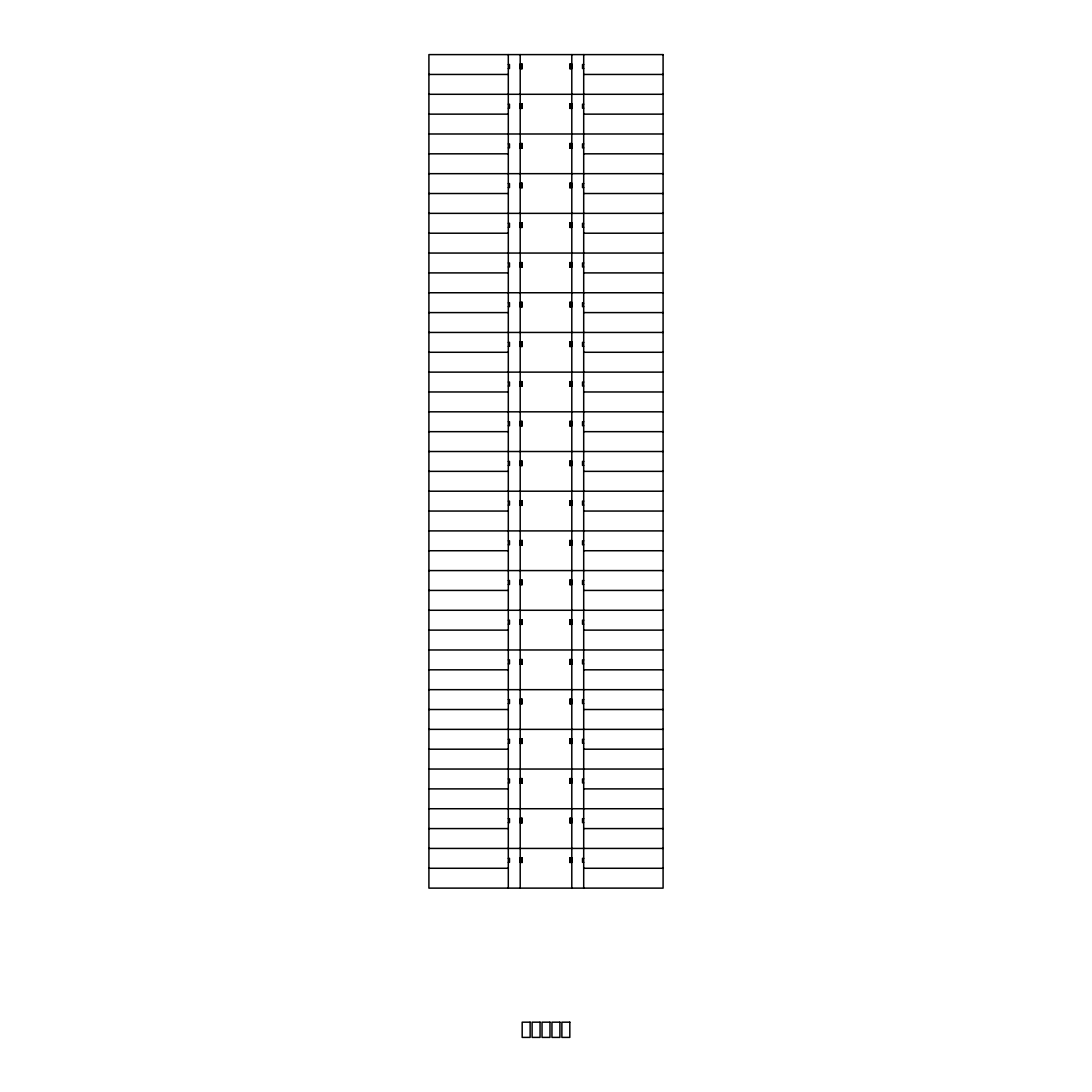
<?xml version="1.0" encoding="UTF-8"?>
<svg xmlns="http://www.w3.org/2000/svg" width="1092" height="1092" viewBox="0 0 1092 1092"><rect width="100%" height="100%" fill="white"/><g stroke="black" fill="none" stroke-linecap="round" stroke-linejoin="round"><path stroke-width="1.5" d="M520.202 64.128L522.181 64.128L522.181 68.687L520.202 68.687M571.798 64.128L569.819 64.128L569.819 68.687L571.798 68.687M520.202 64.319L522.181 64.319M569.819 64.319L571.798 64.319M508.299 64.524L509.486 64.524L509.486 68.496L508.299 68.496M520.202 64.524L522.181 64.524M569.819 64.524L571.798 64.524M583.701 64.524L582.514 64.524L582.514 68.496L583.701 68.496M520.202 64.715L522.181 64.919M569.819 64.715L571.798 64.919M520.202 65.124L522.181 65.124M569.819 65.124L571.798 65.124M520.202 65.315L522.181 65.315M569.819 65.315L571.798 65.315M520.202 65.52L522.181 65.52M569.819 65.52L571.798 65.52M520.202 65.711L522.181 65.711M569.819 65.711L571.798 65.711M520.202 65.916L522.181 65.916M569.819 65.916L571.798 65.916M520.202 66.107L522.181 66.107M569.819 66.107L571.798 66.107M520.202 66.503L522.181 66.312M569.819 66.503L571.798 66.312M520.202 66.708L522.181 66.708M569.819 66.708L571.798 66.708M520.202 66.899L522.181 66.899M569.819 66.899L571.798 66.899M520.202 67.103L522.181 67.103M569.819 67.103L571.798 67.103M520.202 67.294L522.181 67.294M569.819 67.294L571.798 67.294M520.202 67.499L522.181 67.499M569.819 67.499L571.798 67.499M520.202 67.704L522.181 67.704M569.819 67.704L571.798 67.704M520.202 67.895L522.181 68.1M569.819 67.895L571.798 68.1M520.202 68.291L522.181 68.291M569.819 68.291L571.798 68.291M520.202 68.496L522.181 68.496M569.819 68.496L571.798 68.496M428.91 74.447L508.299 74.447M583.701 74.447L663.09 74.447M428.91 94.294L663.09 94.294M520.202 103.822L522.181 103.822L522.181 108.381L520.202 108.381M571.798 103.822L569.819 103.822L569.819 108.381L571.798 108.381M520.202 104.013L522.181 104.013M569.819 104.013L571.798 104.013M508.299 104.218L509.486 104.218L509.486 108.19L508.299 108.19M520.202 104.218L522.181 104.218M569.819 104.218L571.798 104.218M583.701 104.218L582.514 104.218L582.514 108.19L583.701 108.19M520.202 104.409L522.181 104.409M569.819 104.409L571.798 104.409M520.202 104.614L522.181 104.614M569.819 104.614L571.798 104.614M520.202 104.805L522.181 104.805M569.819 104.805L571.798 104.805M520.202 105.009L522.181 105.009M569.819 105.009L571.798 105.009M520.202 105.405L522.181 105.201M569.819 105.201L571.798 105.405M520.202 105.61L522.181 105.61M569.819 105.61L571.798 105.61M520.202 105.801L522.181 105.801M569.819 105.801L571.798 105.801M520.202 106.006L522.181 106.006M569.819 106.006L571.798 106.006M520.202 106.197L522.181 106.197M569.819 106.197L571.798 106.197M520.202 106.402L522.181 106.402M569.819 106.402L571.798 106.402M520.202 106.593L522.181 106.593M569.819 106.593L571.798 106.593M520.202 106.798L522.181 106.989M569.819 106.798L571.798 106.989M520.202 107.193L522.181 107.193M569.819 107.193L571.798 107.193M520.202 107.385L522.181 107.385M569.819 107.385L571.798 107.385M520.202 107.589L522.181 107.589M569.819 107.589L571.798 107.589M520.202 107.78L522.181 107.78M569.819 107.78L571.798 107.78M520.202 107.985L522.181 107.985M569.819 107.985L571.798 107.985M520.202 108.19L522.181 108.19M569.819 108.19L571.798 108.19M428.91 114.141L508.299 114.141M583.701 114.141L663.09 114.141M428.91 133.988L663.09 133.988M520.202 143.502L522.181 143.502L522.181 148.075L520.202 148.075M571.798 143.502L569.819 143.502L569.819 148.075L571.798 148.075M520.202 143.707L522.181 143.707M569.819 143.707L571.798 143.707M508.299 143.912L509.486 143.912L509.486 147.87L508.299 147.87M520.202 143.912L522.181 143.912M569.819 143.912L571.798 143.912M583.701 143.912L582.514 143.912L582.514 147.87L583.701 147.87M520.202 144.308L522.181 144.103M569.819 144.103L571.798 144.308M520.202 144.499L522.181 144.499M569.819 144.499L571.798 144.499M520.202 144.704L522.181 144.704M569.819 144.704L571.798 144.704M520.202 144.895L522.181 144.895M569.819 144.895L571.798 144.895M520.202 145.1L522.181 145.1M569.819 145.1L571.798 145.1M520.202 145.291L522.181 145.291M569.819 145.291L571.798 145.291M520.202 145.495L522.181 145.495M569.819 145.495L571.798 145.495M520.202 145.891L522.181 145.686M569.819 145.686L571.798 145.891M520.202 146.082L522.181 146.082M569.819 146.082L571.798 146.082M520.202 146.287L522.181 146.287M569.819 146.287L571.798 146.287M520.202 146.492L522.181 146.492M569.819 146.492L571.798 146.492M520.202 146.683L522.181 146.683M569.819 146.683L571.798 146.683M520.202 146.888L522.181 146.888M569.819 146.888L571.798 146.888M520.202 147.079L522.181 147.079M569.819 147.079L571.798 147.079M520.202 147.284L522.181 147.475M569.819 147.475L571.798 147.284M520.202 147.679L522.181 147.679M569.819 147.679L571.798 147.679M520.202 147.87L522.181 147.87M569.819 147.87L571.798 147.87M428.91 153.822L508.299 153.822M583.701 153.822L663.09 153.822M428.91 173.669L663.09 173.669M520.202 183.197L522.181 183.197L522.181 187.769M571.798 183.197L569.819 183.197L569.819 187.769M520.202 183.401L522.181 183.401M569.819 183.401L571.798 183.401M508.299 183.593L509.486 183.593L509.486 187.565L508.299 187.565M520.202 183.593L522.181 183.593M569.819 183.593L571.798 183.593M583.701 183.593L582.514 183.593L582.514 187.565L583.701 187.565M520.202 183.797L522.181 183.797M569.819 183.797L571.798 183.797M520.202 183.988L522.181 183.988M569.819 183.988L571.798 183.988M520.202 184.193L522.181 184.193M569.819 184.193L571.798 184.193M520.202 184.398L522.181 184.398M569.819 184.398L571.798 184.398M520.202 184.589L522.181 184.794M569.819 184.794L571.798 184.589M520.202 184.985L522.181 184.985M569.819 184.985L571.798 184.985M520.202 185.19L522.181 185.19M569.819 185.19L571.798 185.19M520.202 185.381L522.181 185.381M569.819 185.381L571.798 185.381M520.202 185.585L522.181 185.585M569.819 185.585L571.798 185.585M520.202 185.776L522.181 185.776M569.819 185.776L571.798 185.776M520.202 185.981L522.181 186.172M569.819 186.172L571.798 185.981M520.202 186.377L522.181 186.377M569.819 186.377L571.798 186.377M520.202 186.568L522.181 186.568M569.819 186.568L571.798 186.568M520.202 186.773L522.181 186.773M569.819 186.773L571.798 186.773M520.202 186.978L522.181 186.978M569.819 186.978L571.798 186.978M520.202 187.169L522.181 187.169M569.819 187.169L571.798 187.169M520.202 187.374L522.181 187.374M569.819 187.374L571.798 187.374M520.202 187.769L522.181 187.565M569.819 187.565L571.798 187.769M428.91 193.516L508.299 193.516M583.701 193.516L663.09 193.516M428.91 213.363L663.09 213.363M520.202 222.891L522.181 222.891L522.181 227.45L520.202 227.45M571.798 222.891L569.819 222.891L569.819 227.45L571.798 227.45M520.202 223.096L522.181 223.096M569.819 223.096L571.798 223.096M508.299 223.287L509.486 223.287L509.486 227.259L508.299 227.259M520.202 223.287L522.181 223.491M569.819 223.287L571.798 223.491M520.202 223.683L522.181 223.683M569.819 223.683L571.798 223.683M520.202 223.887L522.181 223.887M569.819 223.887L571.798 223.887M583.633 223.887L582.514 223.287L582.514 227.259L583.701 227.259M520.202 224.078L522.181 224.078M569.819 224.078L571.798 224.078M520.202 224.283L522.181 224.283M569.819 224.283L571.798 224.283M520.202 224.474L522.181 224.474M569.819 224.474L571.798 224.474M520.202 224.679L522.181 224.679M569.819 224.679L571.798 224.679M520.202 224.87L522.181 225.075M569.819 224.87L571.798 225.075M520.202 225.28L522.181 225.28M569.819 225.28L571.798 225.28M520.202 225.471L522.181 225.471M569.819 225.471L571.798 225.471M520.202 225.675L522.181 225.675M569.819 225.675L571.798 225.675M520.202 225.867L522.181 225.867M569.819 225.867L571.798 225.867M520.202 226.071L522.181 226.071M569.819 226.071L571.798 226.071M520.202 226.262L522.181 226.262M569.819 226.262L571.798 226.262M520.202 226.467L522.181 226.658M569.819 226.467L571.798 226.658M520.202 226.863L522.181 226.863M569.819 226.863L571.798 226.863M520.202 227.054L522.181 227.054M569.819 227.054L571.798 227.054M520.202 227.259L522.181 227.259M569.819 227.259L571.798 227.259M428.91 233.21L508.299 233.21M583.701 233.21L663.09 233.21M428.91 253.057L663.09 253.057M520.202 262.585L522.181 262.585L522.181 267.144L520.202 266.953M571.798 262.585L569.819 262.585L569.819 267.144L571.798 266.953M520.202 262.776L522.181 262.776M569.819 262.776L571.798 262.776M508.299 262.981L509.486 262.981L509.486 266.953L508.299 266.953M520.202 262.981L522.181 262.981M569.819 262.981L571.798 262.981M583.701 262.981L582.514 262.981L582.514 266.953L583.701 266.953M520.202 263.172L522.181 263.172M569.819 263.172L571.798 263.172M520.202 263.377L522.181 263.377M569.819 263.377L571.798 263.377M520.202 263.582L522.181 263.582M569.819 263.582L571.798 263.582M520.202 263.773L522.181 263.977M569.819 263.773L571.798 263.977M520.202 264.168L522.181 264.168M569.819 264.168L571.798 264.168M520.202 264.373L522.181 264.373M569.819 264.373L571.798 264.373M520.202 264.564L522.181 264.564M569.819 264.564L571.798 264.564M520.202 264.769L522.181 264.769M569.819 264.769L571.798 264.769M520.202 264.96L522.181 264.96M569.819 264.96L571.798 264.96M520.202 265.165L522.181 265.165M569.819 265.165L571.798 265.165M520.202 265.561L522.181 265.356M569.819 265.356L571.798 265.561M520.202 265.752L522.181 265.752M569.819 265.752L571.798 265.752M520.202 265.957L522.181 265.957M569.819 265.957L571.798 265.957M520.202 266.161L522.181 266.161M569.819 266.161L571.798 266.161M520.202 266.352L522.181 266.352M569.819 266.352L571.798 266.352M520.202 266.557L522.181 266.557M569.819 266.557L571.798 266.557M520.202 266.748L522.181 266.748M569.819 266.748L571.798 266.748M428.91 272.904L508.299 272.904M583.701 272.904L663.09 272.904M428.91 292.752L663.09 292.752M520.202 302.279L522.181 302.279L522.181 306.838L520.202 306.838M571.798 302.279L569.819 302.279L569.819 306.838L571.798 306.838M520.202 302.47L522.181 302.47M569.819 302.47L571.798 302.47M508.299 302.866L509.486 302.675L509.486 306.647L508.299 306.647M520.202 302.866L522.181 302.675M569.819 302.866L571.798 302.675M520.202 303.071L522.181 303.071M569.819 303.071L571.798 303.071M520.202 303.262L522.181 303.262M569.819 303.262L571.798 303.262M583.633 303.262L582.514 302.675L582.514 306.647L583.701 306.647M520.202 303.467L522.181 303.467M569.819 303.467L571.798 303.467M520.202 303.658L522.181 303.658M569.819 303.658L571.798 303.658M520.202 303.863L522.181 303.863M569.819 303.863L571.798 303.863M520.202 304.067L522.181 304.067M569.819 304.067L571.798 304.067M520.202 304.259L522.181 304.463M569.819 304.259L571.798 304.463M520.202 304.654L522.181 304.654M569.819 304.654L571.798 304.654M520.202 304.859L522.181 304.859M569.819 304.859L571.798 304.859M520.202 305.05L522.181 305.05M569.819 305.05L571.798 305.05M520.202 305.255L522.181 305.255M569.819 305.255L571.798 305.255M520.202 305.446L522.181 305.446M569.819 305.446L571.798 305.446M520.202 305.651L522.181 305.651M569.819 305.651L571.798 305.651M520.202 305.842L522.181 306.047M569.819 305.842L571.798 306.047M520.202 306.238L522.181 306.238M569.819 306.238L571.798 306.238M520.202 306.442L522.181 306.442M569.819 306.442L571.798 306.442M520.202 306.647L522.181 306.647M569.819 306.647L571.798 306.647M428.91 312.599L508.299 312.599M583.701 312.599L663.09 312.599M428.91 332.446L663.09 332.446M520.202 341.96L522.181 341.96L522.181 346.533L520.202 346.533M571.798 341.96L569.819 341.96L569.819 346.533L571.798 346.533M520.202 342.165L522.181 342.165M569.819 342.165L571.798 342.165M508.299 342.369L509.486 342.369L509.486 346.328L508.299 346.328M520.202 342.369L522.181 342.369M569.819 342.369L571.798 342.369M583.701 342.369L582.514 342.369L582.514 346.328L583.701 346.328M520.202 342.56L522.181 342.56M569.819 342.56L571.798 342.56M520.202 342.765L522.181 342.765M569.819 342.765L571.798 342.765M520.202 342.956L522.181 342.956M569.819 342.956L571.798 342.956M520.202 343.161L522.181 343.352M569.819 343.161L571.798 343.352M520.202 343.557L522.181 343.557M569.819 343.557L571.798 343.557M520.202 343.748L522.181 343.748M569.819 343.748L571.798 343.748M520.202 343.953L522.181 343.953M569.819 343.953L571.798 343.953M520.202 344.144L522.181 344.144M569.819 344.144L571.798 344.144M520.202 344.349L522.181 344.349M569.819 344.349L571.798 344.349M520.202 344.54L522.181 344.744M569.819 344.744L571.798 344.54M520.202 344.949L522.181 344.949M569.819 344.949L571.798 344.949M520.202 345.14L522.181 345.14M569.819 345.14L571.798 345.14M520.202 345.345L522.181 345.345M569.819 345.345L571.798 345.345M520.202 345.536L522.181 345.536M569.819 345.536L571.798 345.536M520.202 345.741L522.181 345.741M569.819 345.741L571.798 345.741M520.202 345.932L522.181 345.932M569.819 345.932L571.798 345.932M520.202 346.137L522.181 346.328M569.819 346.328L571.798 346.137M428.91 352.279L508.299 352.279M583.701 352.279L663.09 352.279M428.91 372.126L663.09 372.126M520.202 381.654L522.181 381.654L522.181 386.227L520.202 386.227M571.798 381.654L569.819 381.654L569.819 386.227L571.798 386.227M508.299 382.05L509.486 382.05L509.486 386.022L508.299 386.022M520.202 382.05L522.181 381.859M569.819 382.05L571.798 381.859M583.701 382.05L582.514 382.05L582.514 386.022L583.701 386.022M520.202 382.255L522.181 382.255M569.819 382.255L571.798 382.255M520.202 382.446L522.181 382.446M569.819 382.446L571.798 382.446M520.202 382.65L522.181 382.65M569.819 382.65L571.798 382.65M520.202 382.842L522.181 382.842M569.819 382.842L571.798 382.842M520.202 383.046L522.181 383.046M569.819 383.046L571.798 383.046M520.202 383.251L522.181 383.251M569.819 383.251L571.798 383.251M520.202 383.647L522.181 383.442M569.819 383.442L571.798 383.647M520.202 383.838L522.181 383.838M569.819 383.838L571.798 383.838M520.202 384.043L522.181 384.043M569.819 384.043L571.798 384.043M520.202 384.234L522.181 384.234M569.819 384.234L571.798 384.234M520.202 384.439L522.181 384.439M569.819 384.439L571.798 384.439M520.202 384.63L522.181 384.63M569.819 384.63L571.798 384.63M520.202 384.834L522.181 384.834M569.819 384.834L571.798 384.834M520.202 385.23L522.181 385.026M569.819 385.23L571.798 385.026M520.202 385.435L522.181 385.435M569.819 385.435L571.798 385.435M520.202 385.626L522.181 385.626M569.819 385.626L571.798 385.626M520.202 385.831L522.181 385.831M569.819 385.831L571.798 385.831M520.202 386.022L522.181 386.022M569.819 386.022L571.798 386.022M428.91 391.973L508.299 391.973M583.701 391.973L663.09 391.973M428.91 411.82L663.09 411.82M520.202 421.348L522.181 421.348L522.181 425.907L520.202 425.907M571.798 421.348L569.819 421.348L569.819 425.907L571.798 425.907M520.202 421.553L522.181 421.553M569.819 421.553L571.798 421.553M508.299 421.744L509.486 421.744L509.486 425.716L508.299 425.716M520.202 421.744L522.181 421.744M569.819 421.744L571.798 421.744M583.701 421.744L582.514 421.744L582.514 425.716L583.701 425.716M520.202 421.949L522.181 421.949M569.819 421.949L571.798 421.949M520.202 422.14L522.181 422.14M569.819 422.14L571.798 422.14M520.202 422.536L522.181 422.345M569.819 422.536L571.798 422.345M520.202 422.74L522.181 422.74M569.819 422.74L571.798 422.74M520.202 422.932L522.181 422.932M569.819 422.932L571.798 422.932M520.202 423.136L522.181 423.136M569.819 423.136L571.798 423.136M520.202 423.327L522.181 423.327M569.819 423.327L571.798 423.327M520.202 423.532L522.181 423.532M569.819 423.532L571.798 423.532M520.202 423.737L522.181 423.737M569.819 423.737L571.798 423.737M520.202 423.928L522.181 424.133M569.819 424.133L571.798 423.928M520.202 424.324L522.181 424.324M569.819 424.324L571.798 424.324M520.202 424.529L522.181 424.529M569.819 424.529L571.798 424.529M520.202 424.72L522.181 424.72M569.819 424.72L571.798 424.72M520.202 424.925L522.181 424.925M569.819 424.925L571.798 424.925M520.202 425.116L522.181 425.116M569.819 425.116L571.798 425.116M520.202 425.32L522.181 425.32M569.819 425.32L571.798 425.32M520.202 425.511L522.181 425.716M569.819 425.716L571.798 425.511M428.91 431.668L508.299 431.668M583.701 431.668L663.09 431.668M428.91 451.515L663.09 451.515M520.202 461.042L522.181 461.042L522.181 465.602L520.202 465.602M571.798 461.042L569.819 461.042L569.819 465.602L571.798 465.602M508.299 461.438L509.486 461.438L509.486 465.41L508.299 465.41M520.202 461.233L522.181 461.438M569.819 461.233L571.798 461.438M583.701 461.438L582.514 461.438L582.514 465.41L583.701 465.41M520.202 461.629L522.181 461.629M569.819 461.629L571.798 461.629M520.202 461.834L522.181 461.834M569.819 461.834L571.798 461.834M520.202 462.039L522.181 462.039M569.819 462.039L571.798 462.039M520.202 462.23L522.181 462.23M569.819 462.23L571.798 462.23M520.202 462.435L522.181 462.435M569.819 462.435L571.798 462.435M520.202 462.626L522.181 462.626M569.819 462.626L571.798 462.626M520.202 462.831L522.181 463.022M569.819 463.022L571.798 462.831M520.202 463.226L522.181 463.226M569.819 463.226L571.798 463.226M520.202 463.418L522.181 463.418M569.819 463.418L571.798 463.418M520.202 463.622L522.181 463.622M569.819 463.622L571.798 463.622M520.202 463.813L522.181 463.813M569.819 463.813L571.798 463.813M520.202 464.018L522.181 464.018M569.819 464.018L571.798 464.018M520.202 464.209L522.181 464.209M569.819 464.209L571.798 464.209M520.202 464.414L522.181 464.619M569.819 464.619L571.798 464.414M520.202 464.81L522.181 464.81M569.819 464.81L571.798 464.81M520.202 465.015L522.181 465.015M569.819 465.015L571.798 465.015M520.202 465.206L522.181 465.206M569.819 465.206L571.798 465.206M520.202 465.41L522.181 465.41M569.819 465.41L571.798 465.41M428.91 471.362L508.299 471.362M583.701 471.362L663.09 471.362M428.91 491.209L663.09 491.209M520.202 500.737L522.181 500.737L522.181 505.296L520.202 505.296M571.798 500.737L569.819 500.737L569.819 505.296L571.798 505.296M520.202 500.928L522.181 500.928M569.819 500.928L571.798 500.928M508.299 501.132L509.486 501.132L509.486 505.105L508.299 505.105M520.202 501.132L522.181 501.132M569.819 501.132L571.798 501.132M583.701 501.132L582.514 501.132L582.514 505.105L583.701 505.105M520.202 501.324L522.181 501.324M569.819 501.324L571.798 501.324M520.202 501.528L522.181 501.528M569.819 501.528L571.798 501.528M520.202 501.924L522.181 501.719M569.819 501.924L571.798 501.719M520.202 502.115L522.181 502.115M569.819 502.115L571.798 502.115M520.202 502.32L522.181 502.32M569.819 502.32L571.798 502.32M520.202 502.525L522.181 502.525M569.819 502.525L571.798 502.525M520.202 502.716L522.181 502.716M569.819 502.716L571.798 502.716M520.202 502.921L522.181 502.921M569.819 502.921L571.798 502.921M520.202 503.316L522.181 503.112M569.819 503.112L571.798 503.316M520.202 503.508L522.181 503.508M569.819 503.508L571.798 503.508M520.202 503.712L522.181 503.712M569.819 503.712L571.798 503.712M520.202 503.903L522.181 503.903M569.819 503.903L571.798 503.903M520.202 504.108L522.181 504.108M569.819 504.108L571.798 504.108M520.202 504.299L522.181 504.299M569.819 504.299L571.798 504.299M520.202 504.504L522.181 504.504M569.819 504.504L571.798 504.504M520.202 504.9L522.181 504.695M569.819 504.695L571.798 504.9M520.202 505.105L522.181 505.105M569.819 505.105L571.798 505.105M428.91 511.056L508.299 511.056M583.701 511.056L663.09 511.056M428.91 530.903L663.09 530.903M520.202 540.417L522.181 540.622M569.819 540.622L571.798 540.417M508.299 540.827L509.486 540.827L509.486 544.785L508.299 544.785M520.202 540.827L522.181 540.827M569.819 540.827L571.798 540.827M583.701 540.827L582.514 540.827L582.514 544.785L583.701 544.785M520.202 541.018L522.181 541.018M569.819 541.018L571.798 541.018M520.202 541.222L522.181 541.222M569.819 541.222L571.798 541.222M520.202 541.414L522.181 541.414M569.819 541.414L571.798 541.414M520.202 541.618L522.181 541.618M569.819 541.618L571.798 541.618M520.202 541.809L522.181 541.809M569.819 541.809L571.798 541.809M520.202 542.014L522.181 542.205M569.819 542.014L571.798 542.205M520.202 542.41L522.181 542.41M569.819 542.41L571.798 542.41M520.202 542.601L522.181 542.601M569.819 542.601L571.798 542.601M520.202 542.806L522.181 542.806M569.819 542.806L571.798 542.806M520.202 542.997L522.181 542.997M569.819 542.997L571.798 542.997M520.202 543.202L522.181 543.202M569.819 543.202L571.798 543.202M520.202 543.407L522.181 543.407M569.819 543.407L571.798 543.407M520.202 543.598L522.181 543.802M569.819 543.598L571.798 543.802M520.202 543.993L522.181 543.993M569.819 543.993L571.798 543.993M520.202 544.198L522.181 544.198M569.819 544.198L571.798 544.198M520.202 544.389L522.181 544.389M569.819 544.389L571.798 544.389M520.202 544.594L522.181 544.594M569.819 544.594L571.798 544.594M520.202 544.785L522.181 544.785M569.819 544.785L571.798 544.785M520.202 544.99L522.181 544.99L522.181 540.417M571.798 544.99L569.819 544.99L569.819 540.417M428.91 550.737L508.299 550.737M583.701 550.737L663.09 550.737M428.91 570.584L663.09 570.584M520.202 580.111L522.181 580.111L522.181 584.684L520.202 584.684M571.798 580.111L569.819 580.111L569.819 584.684L571.798 584.684M520.202 580.316L522.181 580.316M569.819 580.316L571.798 580.316M508.299 580.507L509.486 580.507L509.486 584.479L508.299 584.479M520.202 580.507L522.181 580.507M569.819 580.507L571.798 580.507M583.701 580.507L582.514 580.507L582.514 584.479L583.701 584.479M520.202 580.712L522.181 580.712M569.819 580.712L571.798 580.712M520.202 580.903L522.181 581.108M569.819 581.108L571.798 580.903M520.202 581.299L522.181 581.299M569.819 581.299L571.798 581.299M520.202 581.504L522.181 581.504M569.819 581.504L571.798 581.504M520.202 581.708L522.181 581.708M569.819 581.708L571.798 581.708M520.202 581.899L522.181 581.899M569.819 581.899L571.798 581.899M520.202 582.104L522.181 582.104M569.819 582.104L571.798 582.104M520.202 582.295L522.181 582.295M569.819 582.295L571.798 582.295M520.202 582.5L522.181 582.691M569.819 582.691L571.798 582.5M520.202 582.896L522.181 582.896M569.819 582.896L571.798 582.896M520.202 583.087L522.181 583.087M569.819 583.087L571.798 583.087M520.202 583.292L522.181 583.292M569.819 583.292L571.798 583.292M520.202 583.483L522.181 583.483M569.819 583.483L571.798 583.483M520.202 583.688L522.181 583.688M569.819 583.688L571.798 583.688M520.202 583.879L522.181 583.879M569.819 583.879L571.798 583.879M520.202 584.083L522.181 584.288M569.819 584.083L571.798 584.288M520.202 584.479L522.181 584.479M569.819 584.479L571.798 584.479M428.91 590.431L508.299 590.431M583.701 590.431L663.09 590.431M428.91 610.278L663.09 610.278M520.202 620.01L522.181 619.806L522.181 624.365L520.202 624.365M569.819 620.01L571.798 619.806M508.299 620.201L509.486 620.201L509.486 624.174L508.299 624.174M520.202 620.201L522.181 620.201M569.819 620.201L571.798 620.201M583.701 620.201L582.514 620.201L582.514 624.174L583.701 624.174M520.202 620.406L522.181 620.406M569.819 620.406L571.798 620.406M520.202 620.597L522.181 620.597M569.819 620.597L571.798 620.597M520.202 620.802L522.181 620.802M569.819 620.802L571.798 620.802M520.202 620.993L522.181 620.993M569.819 620.993L571.798 620.993M520.202 621.198L522.181 621.198M569.819 621.198L571.798 621.198M520.202 621.594L522.181 621.389M569.819 621.594L571.798 621.389M520.202 621.785L522.181 621.785M569.819 621.785L571.798 621.785M520.202 621.99L522.181 621.99M569.819 621.99L571.798 621.99M520.202 622.194L522.181 622.194M569.819 622.194L571.798 622.194M520.202 622.385L522.181 622.385M569.819 622.385L571.798 622.385M520.202 622.59L522.181 622.59M569.819 622.59L571.798 622.59M520.202 622.781L522.181 622.781M569.819 622.781L571.798 622.781M520.202 623.177L522.181 622.986M569.819 622.986L571.798 623.177M520.202 623.382L522.181 623.382M569.819 623.382L571.798 623.382M520.202 623.573L522.181 623.573M569.819 623.573L571.798 623.573M520.202 623.778L522.181 623.778M569.819 623.778L571.798 623.778M520.202 623.969L522.181 623.969M569.819 623.969L571.798 623.969M520.202 624.174L522.181 624.174M569.819 624.174L571.798 624.174M571.798 624.365L569.819 624.365L569.819 619.806M428.91 630.125L508.299 630.125M583.701 630.125L663.09 630.125M428.91 649.972L663.09 649.972M520.202 659.5L522.181 659.5L522.181 664.059L520.202 664.059M571.798 659.5L569.819 659.5L569.819 664.059L571.798 664.059M520.202 659.691L522.181 659.691M569.819 659.691L571.798 659.691M508.299 659.896L509.486 659.896L509.486 663.868L508.299 663.868M520.202 659.896L522.181 659.896M569.819 659.896L571.798 659.896M583.701 659.896L582.514 659.896L582.514 663.868L583.701 663.868M520.202 660.087L522.181 660.087M569.819 660.087L571.798 660.087M520.202 660.496L522.181 660.291M569.819 660.291L571.798 660.496M520.202 660.687L522.181 660.687M569.819 660.687L571.798 660.687M520.202 660.892L522.181 660.892M569.819 660.892L571.798 660.892M520.202 661.083L522.181 661.083M569.819 661.083L571.798 661.083M520.202 661.288L522.181 661.288M569.819 661.288L571.798 661.288M520.202 661.479L522.181 661.479M569.819 661.479L571.798 661.479M520.202 661.875L522.181 661.684M569.819 661.684L571.798 661.875M520.202 662.08L522.181 662.08M569.819 662.08L571.798 662.08M520.202 662.271L522.181 662.271M569.819 662.271L571.798 662.271M520.202 662.475L522.181 662.475M569.819 662.475L571.798 662.475M520.202 662.667L522.181 662.667M569.819 662.667L571.798 662.667M520.202 662.871L522.181 662.871M569.819 662.871L571.798 662.871M520.202 663.076L522.181 663.076M569.819 663.076L571.798 663.076M520.202 663.267L522.181 663.472M569.819 663.472L571.798 663.267M520.202 663.663L522.181 663.663M569.819 663.663L571.798 663.663M520.202 663.868L522.181 663.868M569.819 663.868L571.798 663.868M428.91 669.819L508.299 669.819M583.701 669.819L663.09 669.819M428.91 689.666L663.09 689.666M520.202 699.194L522.181 699.194L522.181 703.753L520.202 703.753M571.798 699.194L569.819 699.194L569.819 703.753L571.798 703.753M520.202 699.385L522.181 699.385M569.819 699.385L571.798 699.385M508.299 699.59L509.486 699.59L509.486 703.562L508.299 703.562M520.202 699.59L522.181 699.59M569.819 699.59L571.798 699.59M583.701 699.59L582.514 699.59L582.514 703.562L583.701 703.562M520.202 699.781L522.181 699.781M569.819 699.781L571.798 699.781M520.202 699.986L522.181 699.986M569.819 699.986L571.798 699.986M520.202 700.177L522.181 700.177M569.819 700.177L571.798 700.177M520.202 700.382L522.181 700.382M569.819 700.382L571.798 700.382M520.202 700.777L522.181 700.573M569.819 700.573L571.798 700.777M520.202 700.968L522.181 700.968M569.819 700.968L571.798 700.968M520.202 701.173L522.181 701.173M569.819 701.173L571.798 701.173M520.202 701.378L522.181 701.378M569.819 701.378L571.798 701.378M520.202 701.569L522.181 701.569M569.819 701.569L571.798 701.569M520.202 701.774L522.181 701.774M569.819 701.774L571.798 701.774M520.202 701.965L522.181 701.965M569.819 701.965L571.798 701.965M520.202 702.361L522.181 702.17M569.819 702.361L571.798 702.17M520.202 702.566L522.181 702.566M569.819 702.566L571.798 702.566M520.202 702.757L522.181 702.757M569.819 702.757L571.798 702.757M520.202 702.961L522.181 702.961M569.819 702.961L571.798 702.961M520.202 703.152L522.181 703.152M569.819 703.152L571.798 703.152M520.202 703.357L522.181 703.357M569.819 703.357L571.798 703.357M520.202 703.562L522.181 703.562M569.819 703.562L571.798 703.562M428.91 709.513L508.299 709.513M583.701 709.513L663.09 709.513M428.91 729.36L663.09 729.36M520.202 738.874L522.181 738.874L522.181 743.447L520.202 743.447M571.798 738.874L569.819 738.874L569.819 743.447L571.798 743.447M520.202 739.079L522.181 739.079M569.819 739.079L571.798 739.079M508.299 739.284L509.486 739.284L509.486 743.242L508.299 743.242M520.202 739.284L522.181 739.284M569.819 739.284L571.798 739.284M583.701 739.284L582.514 739.284L582.514 743.242L583.701 743.242M520.202 739.475L522.181 739.68M569.819 739.475L571.798 739.68M520.202 739.871L522.181 739.871M569.819 739.871L571.798 739.871M520.202 740.076L522.181 740.076M569.819 740.076L571.798 740.076M520.202 740.267L522.181 740.267M569.819 740.267L571.798 740.267M520.202 740.472L522.181 740.472M569.819 740.472L571.798 740.472M520.202 740.663L522.181 740.663M569.819 740.663L571.798 740.663M520.202 740.867L522.181 740.867M569.819 740.867L571.798 740.867M520.202 741.263L522.181 741.058M569.819 741.058L571.798 741.263M520.202 741.454L522.181 741.454M569.819 741.454L571.798 741.454M520.202 741.659L522.181 741.659M569.819 741.659L571.798 741.659M520.202 741.864L522.181 741.864M569.819 741.864L571.798 741.864M520.202 742.055L522.181 742.055M569.819 742.055L571.798 742.055M520.202 742.26L522.181 742.26M569.819 742.26L571.798 742.26M520.202 742.451L522.181 742.451M569.819 742.451L571.798 742.451M520.202 742.656L522.181 742.847M569.819 742.847L571.798 742.656M520.202 743.051L522.181 743.051M569.819 743.051L571.798 743.051M520.202 743.242L522.181 743.242M569.819 743.242L571.798 743.242M428.91 749.194L508.299 749.194M583.701 749.194L663.09 749.194M428.91 769.041L663.09 769.041M520.202 778.569L522.181 778.569L522.181 783.141M571.798 778.569L569.819 778.569L569.819 783.141L571.798 782.937M520.202 778.773L522.181 778.773M569.819 778.773L571.798 778.773M508.299 778.965L509.486 778.965L509.486 782.937L508.299 782.937M520.202 778.965L522.181 778.965M569.819 778.965L571.798 778.965M583.701 778.965L582.514 778.965L582.514 782.937L583.701 782.937M520.202 779.169L522.181 779.169M569.819 779.169L571.798 779.169M520.202 779.36L522.181 779.36M569.819 779.36L571.798 779.36M520.202 779.565L522.181 779.565M569.819 779.565L571.798 779.565M520.202 779.756L522.181 779.756M569.819 779.756L571.798 779.756M520.202 780.166L522.181 779.961M569.819 779.961L571.798 780.166M520.202 780.357L522.181 780.357M569.819 780.357L571.798 780.357M520.202 780.562L522.181 780.562M569.819 780.562L571.798 780.562M520.202 780.753L522.181 780.753M569.819 780.753L571.798 780.753M520.202 780.957L522.181 780.957M569.819 780.957L571.798 780.957M520.202 781.149L522.181 781.149M569.819 781.149L571.798 781.149M520.202 781.353L522.181 781.353M569.819 781.353L571.798 781.353M520.202 781.749L522.181 781.544M569.819 781.749L571.798 781.544M520.202 781.94L522.181 781.94M569.819 781.94L571.798 781.94M520.202 782.145L522.181 782.145M569.819 782.145L571.798 782.145M520.202 782.336L522.181 782.336M569.819 782.336L571.798 782.336M520.202 782.541L522.181 782.541M569.819 782.541L571.798 782.541M520.202 782.746L522.181 782.746M569.819 782.746L571.798 782.746M520.202 783.141L522.181 782.937M428.91 788.888L508.299 788.888M583.701 788.888L663.09 788.888M428.91 808.735L663.09 808.735M520.202 818.263L522.181 818.263L522.181 822.822L520.202 822.822M571.798 818.263L569.819 818.263L569.819 822.822L571.798 822.822M520.202 818.468L522.181 818.468M569.819 818.468L571.798 818.468M508.299 818.659L509.486 818.659L509.486 822.631L508.299 822.631M520.202 818.659L522.181 818.659M569.819 818.659L571.798 818.659M583.701 818.659L582.514 818.659L582.514 822.631L583.701 822.631M520.202 818.863L522.181 819.055M569.819 818.863L571.798 819.055M520.202 819.259L522.181 819.259M569.819 819.259L571.798 819.259M520.202 819.45L522.181 819.45M569.819 819.45L571.798 819.45M520.202 819.655L522.181 819.655M569.819 819.655L571.798 819.655M520.202 819.846L522.181 819.846M569.819 819.846L571.798 819.846M520.202 820.051L522.181 820.051M569.819 820.051L571.798 820.051M520.202 820.242L522.181 820.447M569.819 820.242L571.798 820.447M520.202 820.652L522.181 820.652M569.819 820.652L571.798 820.652M520.202 820.843L522.181 820.843M569.819 820.843L571.798 820.843M520.202 821.048L522.181 821.048M569.819 821.048L571.798 821.048M520.202 821.239L522.181 821.239M569.819 821.239L571.798 821.239M520.202 821.443L522.181 821.443M569.819 821.443L571.798 821.443M520.202 821.634L522.181 821.634M569.819 821.634L571.798 821.634M520.202 822.03L522.181 821.839M569.819 822.03L571.798 821.839M520.202 822.235L522.181 822.235M569.819 822.235L571.798 822.235M520.202 822.426L522.181 822.426M569.819 822.426L571.798 822.426M520.202 822.631L522.181 822.631M569.819 822.631L571.798 822.631M428.91 828.582L508.299 828.582M583.701 828.582L663.09 828.582M428.91 848.429L663.09 848.429M520.202 857.957L522.181 857.957L522.181 862.516L520.202 862.325M571.798 857.957L569.819 857.957L569.819 862.516L571.798 862.325M520.202 858.148L522.181 858.148M569.819 858.148L571.798 858.148M508.299 858.353L509.486 858.353L509.486 862.325L508.299 862.325M520.202 858.353L522.181 858.353M569.819 858.353L571.798 858.353M583.701 858.353L582.514 858.353L582.514 862.325L583.701 862.325M520.202 858.544L522.181 858.544M569.819 858.544L571.798 858.544M520.202 858.749L522.181 858.749M569.819 858.749L571.798 858.749M520.202 858.954L522.181 858.954M569.819 858.954L571.798 858.954M520.202 859.145L522.181 859.349M569.819 859.349L571.798 859.145M520.202 859.541L522.181 859.541M569.819 859.541L571.798 859.541M520.202 859.745L522.181 859.745M569.819 859.745L571.798 859.745M520.202 859.936L522.181 859.936M569.819 859.936L571.798 859.936M520.202 860.141L522.181 860.141M569.819 860.141L571.798 860.141M520.202 860.332L522.181 860.332M569.819 860.332L571.798 860.332M520.202 860.537L522.181 860.537M569.819 860.537L571.798 860.537M520.202 860.728L522.181 860.933M569.819 860.933L571.798 860.728M520.202 861.124L522.181 861.124M569.819 861.124L571.798 861.124M520.202 861.329L522.181 861.329M569.819 861.329L571.798 861.329M520.202 861.533L522.181 861.533M569.819 861.533L571.798 861.533M520.202 861.724L522.181 861.724M569.819 861.724L571.798 861.724M520.202 861.929L522.181 861.929M569.819 861.929L571.798 861.929M520.202 862.12L522.181 862.12M569.819 862.12L571.798 862.12M428.91 868.277L508.299 868.277M583.701 868.277L663.09 868.277M583.701 54.6L583.701 888.124M571.798 54.6L571.798 888.124M520.202 54.6L520.202 888.315M508.299 54.6L508.299 888.124M663.09 54.6L428.91 54.6L428.91 888.124L663.09 888.124L663.09 54.6M530.125 1022.18L522.181 1022.18L522.181 1037.4L530.125 1037.4L530.125 1022.18M540.049 1022.18L532.104 1022.18L532.104 1037.4L540.049 1037.4L540.049 1022.18M549.972 1022.18L542.028 1022.18L542.028 1037.4L549.972 1037.4L549.972 1022.18M559.896 1022.18L551.951 1022.18L551.951 1037.4L559.896 1037.4L559.896 1022.18M569.819 1022.18L561.875 1022.18L561.875 1037.4L569.819 1037.4L569.819 1022.18"/></g></svg>
